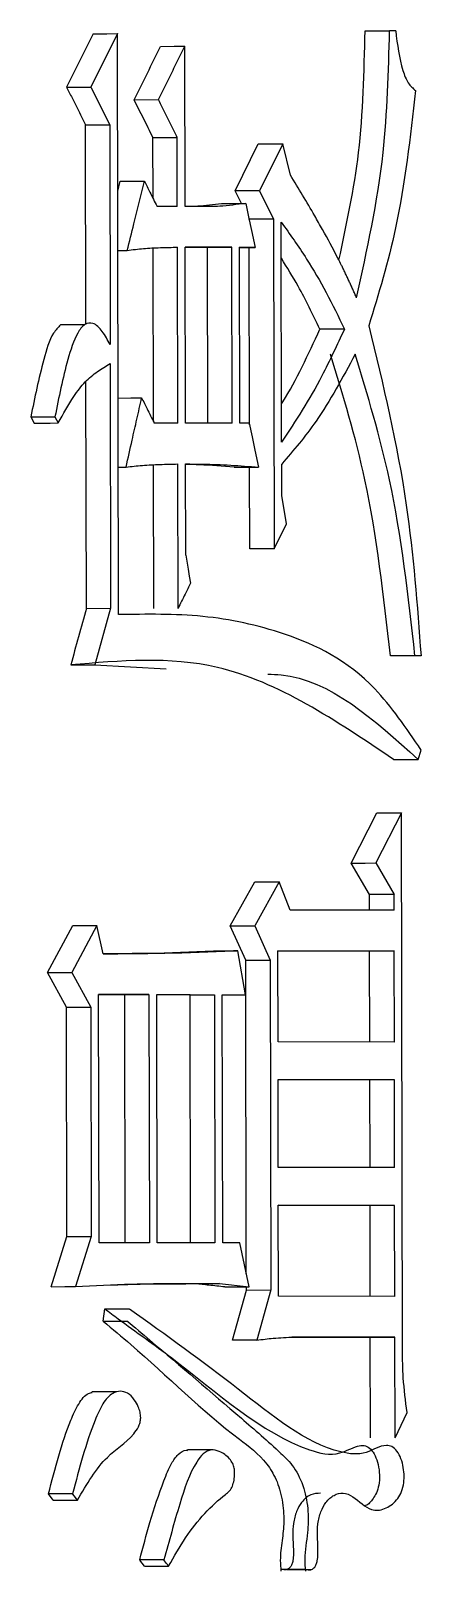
# Model space of a CAD drawing. Header units: millimetres. Extents: x 2104 to 4053, y 855 to 2233.
# Drawn here: x 3008.82 to 3010.16, y 1057.42 to 1062.72 of the extents above; entities that cross this region are included whole.
import ezdxf

# ---------------------------------------------------------------- set-up
doc = ezdxf.new("R2010")
doc.units = ezdxf.units.MM

msp = doc.modelspace()

# ---------------------------------------------------------------- linework, layer by layer
at = {"color": 7, "linetype": 'Continuous', "lineweight": 25}
for p, q in [((3009.1173, 1062.7121), (3009.0254, 1062.5283)), ((3009.1206, 1060.7109), (3009.1173, 1062.7121)), ((3009.9693, 1062.7216), (3010.0539, 1062.7219)), ((3010.0748, 1062.7219), (3010.0539, 1062.7219)), ((3009.3501, 1062.1169), (3009.3492, 1062.6686)), ((3009.0254, 1062.5283), (3009.0907, 1062.3984)), ((3009.1745, 1062.4846), (3009.258, 1062.4848)), ((3009.0086, 1061.7104), (3009.0074, 1062.3982)), ((3009.0907, 1062.3984), (3009.092, 1061.6412)), ((3009.2396, 1062.1444), (3009.2392, 1062.3547)), ((3009.3232, 1062.1169), (3009.3228, 1062.3549)), ((3009.5225, 1062.1705), (3009.6018, 1062.3326)), ((3009.6859, 1062.3329), (3009.6065, 1062.1707)), ((3009.7126, 1062.2247), (3009.6859, 1062.3329)), ((3009.1182, 1062.1695), (3009.1266, 1062.2034)), ((3009.6065, 1062.1707), (3009.5225, 1062.1705)), ((3009.5437, 1062.1275), (3009.5225, 1062.1705)), ((3009.6065, 1062.1707), (3009.6545, 1062.0733)), ((3009.3232, 1062.1169), (3009.2533, 1062.117)), ((3009.5705, 1062.0731), (3009.5701, 1062.0739)), ((3009.5705, 1062.072), (3009.5705, 1062.0731)), ((3009.6545, 1062.0733), (3009.6564, 1060.9375)), ((3009.6823, 1061.3053), (3009.681, 1062.0625)), ((3009.1185, 1061.9656), (3009.151, 1061.9657)), ((3009.2409, 1061.3764), (3009.2399, 1061.9736)), ((3009.3245, 1061.3706), (3009.3235, 1061.9763)), ((3009.5109, 1061.9761), (3009.3503, 1061.9763)), ((3009.3513, 1061.3705), (3009.3503, 1061.9763)), ((3009.4271, 1061.9759), (3009.3503, 1061.976)), ((3009.4271, 1061.9759), (3009.5109, 1061.9761)), ((3009.4281, 1061.3701), (3009.4271, 1061.9759)), ((3009.5119, 1061.3703), (3009.5109, 1061.9761)), ((3009.5909, 1061.976), (3009.5376, 1061.9761)), ((3009.5386, 1061.3703), (3009.5376, 1061.9761)), ((3009.5376, 1061.9759), (3009.5909, 1061.976)), ((3009.5717, 1061.3652), (3009.5706, 1061.976)), ((3009.0041, 1061.7096), (3008.921, 1061.7094)), ((3009.8983, 1061.6944), (3009.8139, 1061.6942)), ((3009.0921, 1061.5763), (3009.0935, 1060.7326)), ((3009.0102, 1060.7323), (3009.0089, 1061.5147)), ((3008.8191, 1061.3924), (3008.9021, 1061.3926)), ((3008.8191, 1061.3924), (3008.83, 1061.3707)), ((3008.9021, 1061.3926), (3008.9131, 1061.371)), ((3009.3245, 1061.3706), (3009.2438, 1061.3706)), ((3009.5119, 1061.3703), (3009.3513, 1061.3705)), ((3009.5706, 1061.3703), (3009.5386, 1061.3703)), ((3009.242, 1060.7321), (3009.2411, 1061.2269)), ((3009.3256, 1060.7323), (3009.3247, 1061.2299)), ((3009.3521, 1060.9162), (3009.3516, 1061.2299)), ((3009.6826, 1061.1214), (3009.6824, 1061.2296)), ((3009.1198, 1061.2192), (3009.1468, 1061.2193)), ((3009.5188, 1061.2186), (3009.6028, 1061.2188)), ((3009.5724, 1060.9373), (3009.5719, 1061.2187)), ((3009.6987, 1061.024), (3009.6826, 1061.1214)), ((3009.6564, 1060.9375), (3009.6987, 1061.024)), ((3009.0102, 1060.7323), (3009.0935, 1060.7326)), ((3009.0935, 1060.7326), (3009.0396, 1060.5379)), ((3008.9564, 1060.5377), (3009.0396, 1060.5379)), ((3009.0396, 1060.5379), (3009.2852, 1060.5247)), ((3010.141, 1060.5691), (3010.0564, 1060.5689)), ((3010.0772, 1060.5689), (3010.0564, 1060.5689)), ((3010.1619, 1060.5691), (3010.0772, 1060.5689)), ((3010.1619, 1060.5691), (3010.141, 1060.5691)), ((3010.1521, 1060.2122), (3010.1624, 1060.2446)), ((3010.0674, 1060.2119), (3010.1521, 1060.2121)), ((3009.9219, 1059.8551), (3010.0104, 1060.0281)), ((3010.095, 1060.0283), (3010.0064, 1059.8554)), ((3010.0981, 1058.1786), (3010.095, 1060.0283)), ((3009.9848, 1059.7469), (3009.9219, 1059.8551)), ((3010.0064, 1059.8554), (3010.0694, 1059.7471)), ((3009.5056, 1059.6393), (3009.5902, 1059.7906)), ((3009.6743, 1059.7908), (3009.5895, 1059.6395)), ((3009.7115, 1059.6934), (3009.6743, 1059.7908)), ((3010.0694, 1059.7471), (3009.9848, 1059.7469)), ((3009.9849, 1059.6928), (3009.9848, 1059.7469)), ((3010.0694, 1059.693), (3010.0694, 1059.7471)), ((3010.0694, 1059.693), (3009.7115, 1059.6934)), ((3008.8767, 1059.4777), (3008.9633, 1059.6398)), ((3009.0465, 1059.6401), (3008.9598, 1059.4779)), ((3009.0684, 1059.5427), (3009.0465, 1059.6401)), ((3009.5589, 1059.5202), (3009.5056, 1059.6393)), ((3009.5895, 1059.6395), (3009.6429, 1059.5205)), ((3009.5579, 1059.4016), (3009.531, 1059.553)), ((3009.6694, 1059.5529), (3010.0697, 1059.5524)), ((3009.6699, 1059.2392), (3009.6694, 1059.5529)), ((3009.9851, 1059.5522), (3009.6694, 1059.5525)), ((3010.0697, 1059.5524), (3009.9851, 1059.5522)), ((3009.9857, 1059.2385), (3009.9851, 1059.5522)), ((3010.0702, 1059.2387), (3010.0697, 1059.5524)), ((3008.9421, 1059.3586), (3008.8767, 1059.4777)), ((3008.9598, 1059.4779), (3009.0253, 1059.3589)), ((3009.5607, 1058.4406), (3009.5589, 1059.5202)), ((3009.6429, 1059.5205), (3009.6448, 1058.3846)), ((3009.2255, 1059.4019), (3009.0524, 1059.4021)), ((3009.0538, 1058.5475), (3009.0524, 1059.4021)), ((3009.1421, 1059.4017), (3009.0524, 1059.4018)), ((3009.1421, 1059.4017), (3009.2255, 1059.4019)), ((3009.1435, 1058.5471), (3009.1421, 1059.4017)), ((3009.2255, 1059.4019), (3009.227, 1058.5474)), ((3009.2525, 1059.4019), (3009.4511, 1059.4017)), ((3009.2539, 1058.5473), (3009.2525, 1059.4019)), ((3009.3674, 1059.4014), (3009.2525, 1059.4016)), ((3009.3674, 1059.4014), (3009.4511, 1059.4017)), ((3009.3688, 1058.5469), (3009.3674, 1059.4014)), ((3009.4511, 1059.4017), (3009.4526, 1058.5471)), ((3009.4779, 1059.4016), (3009.5579, 1059.4016)), ((3009.4793, 1058.5471), (3009.4779, 1059.4016)), ((3009.4779, 1059.4013), (3009.5579, 1059.4016)), ((3008.9434, 1058.569), (3008.9421, 1059.3586)), ((3009.0253, 1059.3589), (3009.0266, 1058.5692)), ((3010.0702, 1059.2387), (3009.6699, 1059.2392)), ((3009.6701, 1059.1094), (3010.0704, 1059.1089)), ((3009.6706, 1058.8065), (3009.6701, 1059.1094)), ((3009.9859, 1059.1087), (3009.6701, 1059.109)), ((3010.0704, 1059.1089), (3009.9859, 1059.1087)), ((3009.9864, 1058.8058), (3009.9859, 1059.1087)), ((3010.0709, 1058.806), (3010.0704, 1059.1089)), ((3010.0709, 1058.806), (3009.6706, 1058.8065)), ((3009.6708, 1058.6767), (3010.0712, 1058.6762)), ((3009.6714, 1058.363), (3009.6708, 1058.6767)), ((3009.9866, 1058.676), (3009.6708, 1058.6763)), ((3010.0712, 1058.6762), (3009.9866, 1058.676)), ((3009.9871, 1058.3623), (3009.9866, 1058.676)), ((3010.0717, 1058.3625), (3010.0712, 1058.6762)), ((3008.8894, 1058.3959), (3008.9434, 1058.569)), ((3008.9434, 1058.569), (3009.0266, 1058.5692)), ((3009.0266, 1058.5692), (3008.9725, 1058.3962)), ((3009.227, 1058.5474), (3009.0538, 1058.5475)), ((3009.4526, 1058.5471), (3009.2539, 1058.5473)), ((3009.538, 1058.547), (3009.4793, 1058.5471)), ((3009.5703, 1058.3955), (3009.538, 1058.547)), ((3009.4689, 1058.4065), (3009.3851, 1058.4062)), ((3009.4689, 1058.4065), (3009.5703, 1058.3955)), ((3009.4864, 1058.3953), (3009.5703, 1058.3955)), ((3009.5133, 1058.2114), (3009.5608, 1058.3844)), ((3009.5608, 1058.3844), (3009.5608, 1058.3955)), ((3009.5608, 1058.3844), (3009.6448, 1058.3846)), ((3009.6448, 1058.3846), (3009.5972, 1058.2116)), ((3010.0717, 1058.3625), (3009.6714, 1058.363)), ((3009.0684, 1058.2768), (3009.0738, 1058.32)), ((3009.0738, 1058.32), (3009.1571, 1058.3203)), ((3009.0684, 1058.2767), (3009.1518, 1058.277)), ((3009.5972, 1058.2116), (3009.5133, 1058.2114)), ((3009.9874, 1058.2216), (3009.7168, 1058.222)), ((3009.7246, 1058.2223), (3010.0719, 1058.2219)), ((3010.0719, 1058.2219), (3009.9874, 1058.2216)), ((3009.988, 1057.8755), (3009.9874, 1058.2216)), ((3010.0725, 1057.8757), (3010.0719, 1058.2219)), ((3009.1125, 1058.0335), (3009.0292, 1058.0333)), ((3010.0725, 1057.8757), (3010.1141, 1057.9622)), ((3009.443, 1057.8338), (3009.3585, 1057.8336)), ((3008.9629, 1057.6823), (3008.8797, 1057.682)), ((3008.8961, 1057.6604), (3008.8798, 1057.682)), ((3008.8961, 1057.6604), (3008.9792, 1057.6606)), ((3009.2773, 1057.4548), (3009.1937, 1057.4546)), ((3009.2099, 1057.4329), (3009.1938, 1057.4545)), ((3009.2099, 1057.4329), (3009.2934, 1057.4332)), ((3009.7633, 1057.4218), (3009.6791, 1057.4215)), ((3009.7, 1057.4215), (3009.7842, 1057.4217))]:
    msp.add_line(p, q, dxfattribs=at)
at = {"color": 7, "linetype": 'Continuous', "lineweight": 25, "flags": 128}
for points in [[(3009.0339, 1062.7119), (3009.0806, 1062.712), (3009.1173, 1062.7121)], [(3009.2655, 1062.6684), (3009.3124, 1062.6685), (3009.3492, 1062.6686)], [(3008.9422, 1062.5281), (3008.9888, 1062.5282), (3009.0254, 1062.5283)], [(3009.0074, 1062.3982), (3009.0541, 1062.3983), (3009.0907, 1062.3984)], [(3009.2392, 1062.3547), (3009.286, 1062.3548), (3009.3228, 1062.3549)], [(3009.6018, 1062.3326), (3009.6489, 1062.3328), (3009.6859, 1062.3329)], [(3009.1266, 1062.2034), (3009.1733, 1062.2035), (3009.21, 1062.2036)], [(3009.4748, 1062.1273), (3009.5217, 1062.1274), (3009.5587, 1062.1275)], [(3009.5587, 1062.1275), (3009.5686, 1062.0809), (3009.5785, 1062.0343), (3009.5909, 1061.976)], [(3009.6545, 1062.0733), (3009.6074, 1062.0732), (3009.5705, 1062.0731)], [(3009.1194, 1061.457), (3009.1638, 1061.4571), (3009.2005, 1061.4572)], [(3008.83, 1061.3707), (3008.8591, 1061.3708), (3008.8861, 1061.3709), (3008.9131, 1061.371)], [(3009.5706, 1061.3703), (3009.5805, 1061.3237), (3009.5904, 1061.277), (3009.6028, 1061.2188)], [(3009.3521, 1060.9162), (3009.3602, 1060.8675), (3009.3643, 1060.8432), (3009.3684, 1060.8188)], [(3009.6564, 1060.9375), (3009.6094, 1060.9374), (3009.5724, 1060.9373)], [(3010.0104, 1060.0281), (3010.0578, 1060.0282), (3010.095, 1060.0283)], [(3009.9219, 1059.8551), (3009.9692, 1059.8553), (3010.0064, 1059.8554)], [(3009.5902, 1059.7906), (3009.6373, 1059.7907), (3009.6743, 1059.7908)], [(3008.9633, 1059.6398), (3009.0099, 1059.64), (3009.0465, 1059.6401)], [(3009.5056, 1059.6393), (3009.5526, 1059.6394), (3009.5895, 1059.6395)], [(3009.4472, 1059.5528), (3009.4941, 1059.5529), (3009.531, 1059.553)], [(3008.8767, 1059.4777), (3008.9233, 1059.4778), (3008.9598, 1059.4779)], [(3009.5589, 1059.5202), (3009.6059, 1059.5203), (3009.6429, 1059.5205)], [(3008.9421, 1059.3586), (3008.9887, 1059.3588), (3009.0253, 1059.3589)], [(3008.8894, 1058.3959), (3008.936, 1058.3961), (3008.9725, 1058.3962)], [(3008.9792, 1057.6606), (3008.9751, 1057.6661), (3008.969, 1057.6742), (3008.9629, 1057.6823)], [(3009.2935, 1057.4331), (3009.2854, 1057.444), (3009.2773, 1057.4548)]]:
    msp.add_lwpolyline(points, dxfattribs=at)
at = {"color": 7, "linetype": 'Continuous', "lineweight": 25}
for points, knots in [([(3009.0339, 1062.7119), (3009.0216, 1062.6872), (3009.0002, 1062.6442), (3008.9696, 1062.5829), (3008.9513, 1062.5464), (3008.9422, 1062.5281)], [0, 0, 0, 0, 0.403399, 0.701699, 1, 1, 1, 1]), ([(3009.8794, 1061.932), (3009.9056, 1062.0539), (3009.9601, 1062.307), (3009.9662, 1062.5801), (3009.9693, 1062.7216)], [0, 0, 0, 0, 0.4815745, 1, 1, 1, 1]), ([(3009.9401, 1061.8026), (3009.9764, 1061.9668), (3010.0416, 1062.262), (3010.0501, 1062.5806), (3010.0539, 1062.7219)], [0, 0, 0, 0, 0.55643, 1, 1, 1, 1]), ([(3010.0748, 1062.7219), (3010.0805, 1062.6743), (3010.0884, 1062.6085), (3010.1166, 1062.5394), (3010.1343, 1062.5239), (3010.143, 1062.5162)], [0, 0, 0, 0, 0.571287, 0.789427, 1, 1, 1, 1]), ([(3009.1745, 1062.4846), (3009.1897, 1062.5152), (3009.2201, 1062.5765), (3009.2504, 1062.6377), (3009.2655, 1062.6684)], [0, 0, 0, 0, 0.5, 1, 1, 1, 1]), ([(3009.258, 1062.4848), (3009.2703, 1062.5095), (3009.2916, 1062.5525), (3009.322, 1062.6138), (3009.3401, 1062.6503), (3009.3492, 1062.6686)], [0, 0, 0, 0, 0.403163, 0.701581, 1, 1, 1, 1]), ([(3008.9422, 1062.5281), (3008.9484, 1062.5157), (3008.9608, 1062.491), (3008.9826, 1062.4477), (3008.9981, 1062.4168), (3009.0074, 1062.3982)], [0, 0, 0, 0, 0.285744, 0.571488, 1, 1, 1, 1]), ([(3010.143, 1062.5162), (3010.1248, 1062.3551), (3010.0926, 1062.0693), (3010.0158, 1061.8158), (3009.9823, 1061.7052)], [0, 0, 0, 0, 0.5636828, 1, 1, 1, 1]), ([(3009.2392, 1062.3547), (3009.2285, 1062.3763), (3009.2069, 1062.4196), (3009.1853, 1062.4629), (3009.1745, 1062.4846)], [0, 0, 0, 0, 0.5, 1, 1, 1, 1]), ([(3009.3228, 1062.3549), (3009.3167, 1062.3673), (3009.3043, 1062.392), (3009.2828, 1062.4353), (3009.2673, 1062.4662), (3009.258, 1062.4848)], [0, 0, 0, 0, 0.285577, 0.571153, 1, 1, 1, 1]), ([(3009.151, 1061.9657), (3009.1585, 1061.9961), (3009.1721, 1062.0509), (3009.1918, 1062.1302), (3009.2039, 1062.1791), (3009.21, 1062.2036)], [0, 0, 0, 0, 0.382821, 0.69141, 1, 1, 1, 1]), ([(3009.21, 1062.2036), (3009.2162, 1062.1912), (3009.2265, 1062.1706), (3009.2409, 1062.1418), (3009.2492, 1062.1253), (3009.2533, 1062.117)], [0, 0, 0, 0, 0.428365, 0.714183, 1, 1, 1, 1]), ([(3009.9401, 1061.8026), (3009.9381, 1061.807), (3009.9351, 1061.8136), (3009.9312, 1061.8224), (3009.9282, 1061.8291), (3009.9252, 1061.8357), (3009.9222, 1061.8423), (3009.9191, 1061.8489), (3009.9161, 1061.8555), (3009.9131, 1061.862), (3009.9101, 1061.8686), (3009.907, 1061.8751), (3009.9029, 1061.8838), (3009.8988, 1061.8925), (3009.8947, 1061.9011), (3009.8916, 1061.9075), (3009.8853, 1061.9203), (3009.8631, 1061.9646), (3009.8321, 1062.0213), (3009.778, 1062.1171), (3009.7406, 1062.1786), (3009.7126, 1062.2247)], [0, 0, 0, 0, 0.028904, 0.043385, 0.057865, 0.072345, 0.086826, 0.101306, 0.115786, 0.130266, 0.144747, 0.159227, 0.173707, 0.202668, 0.217148, 0.231629, 0.246109, 0.304033, 0.535791, 0.651637, 1, 1, 1, 1]), ([(3009.5587, 1062.1275), (3009.5288, 1062.1234), (3009.4793, 1062.1167), (3009.4097, 1062.116), (3009.37, 1062.1166), (3009.3501, 1062.1169)], [0, 0, 0, 0, 0.430957, 0.715413, 1, 1, 1, 1]), ([(3009.3501, 1062.1179), (3009.3646, 1062.118), (3009.4063, 1062.1183), (3009.4477, 1062.1237), (3009.4748, 1062.1273)], [0, 0, 0, 0, 0.3473859, 1, 1, 1, 1]), ([(3009.681, 1062.0625), (3009.7105, 1062.0212), (3009.7643, 1061.9455), (3009.8368, 1061.8218), (3009.8777, 1061.737), (3009.8983, 1061.6944)], [0, 0, 0, 0, 0.374499, 0.686278, 1, 1, 1, 1]), ([(3009.151, 1061.9657), (3009.1695, 1061.9679), (3009.2075, 1061.9725), (3009.2651, 1061.9754), (3009.304, 1061.976), (3009.3235, 1061.9763)], [0, 0, 0, 0, 0.3217496, 0.6607954, 1, 1, 1, 1]), ([(3009.8139, 1061.6942), (3009.7897, 1061.7447), (3009.7482, 1061.8311), (3009.7009, 1061.9069), (3009.6813, 1061.9384)], [0, 0, 0, 0, 0.584157, 1, 1, 1, 1]), ([(3008.9212, 1061.7095), (3008.9128, 1061.7004), (3008.8869, 1061.6724), (3008.8531, 1061.5578), (3008.8326, 1061.4582), (3008.8191, 1061.3924)], [0, 0, 0, 0, 0.13989, 0.43203, 1, 1, 1, 1]), ([(3009.092, 1061.6412), (3009.0834, 1061.6571), (3009.0665, 1061.6883), (3009.0358, 1061.7185), (3009.003, 1061.7144), (3008.9707, 1061.6698), (3008.9357, 1061.5601), (3008.9155, 1061.4592), (3008.9021, 1061.3926)], [0, 0, 0, 0, 0.1193343, 0.235111, 0.3264668, 0.4209907, 0.6176824, 1, 1, 1, 1]), ([(3009.9823, 1061.7051), (3010.0313, 1061.5024), (3010.1194, 1061.1385), (3010.1488, 1060.7439), (3010.1619, 1060.5691)], [0, 0, 0, 0, 0.557128, 1, 1, 1, 1]), ([(3009.6821, 1061.4373), (3009.6836, 1061.4396), (3009.7086, 1061.479), (3009.7536, 1061.5634), (3009.7938, 1061.6505), (3009.8139, 1061.6942)], [0, 0, 0, 0, 0.030373, 0.513877, 1, 1, 1, 1]), ([(3009.8983, 1061.6944), (3009.8729, 1061.6396), (3009.8276, 1061.5415), (3009.7539, 1061.4142), (3009.7062, 1061.3416), (3009.6823, 1061.3053)], [0, 0, 0, 0, 0.387466, 0.693166, 1, 1, 1, 1]), ([(3009.9351, 1061.6078), (3009.892, 1061.5272), (3009.8153, 1061.3841), (3009.7228, 1061.2765), (3009.6824, 1061.2296)], [0, 0, 0, 0, 0.56329, 1, 1, 1, 1]), ([(3010.0564, 1060.5689), (3010.0334, 1060.7752), (3009.9926, 1061.1412), (3009.8938, 1061.4659), (3009.8508, 1061.6075)], [0, 0, 0, 0, 0.563916, 1, 1, 1, 1]), ([(3010.141, 1060.5691), (3010.118, 1060.7755), (3010.0772, 1061.1415), (3009.9783, 1061.4662), (3009.9351, 1061.6078)], [0, 0, 0, 0, 0.563872, 1, 1, 1, 1]), ([(3008.9131, 1061.371), (3008.9307, 1061.4023), (3008.9597, 1061.4536), (3009.0049, 1061.515), (3009.0481, 1061.5489), (3009.0775, 1061.5672), (3009.0921, 1061.5763)], [0, 0, 0, 0, 0.345509, 0.566176, 0.783683, 1, 1, 1, 1]), ([(3009.1468, 1061.2193), (3009.1538, 1061.2501), (3009.1662, 1061.3052), (3009.1841, 1061.3845), (3009.195, 1061.433), (3009.2005, 1061.4572)], [0, 0, 0, 0, 0.388596, 0.694298, 1, 1, 1, 1]), ([(3009.2005, 1061.4572), (3009.2066, 1061.4449), (3009.217, 1061.4243), (3009.2314, 1061.3954), (3009.2396, 1061.3789), (3009.2438, 1061.3706)], [0, 0, 0, 0, 0.428365, 0.714183, 1, 1, 1, 1]), ([(3009.1468, 1061.2193), (3009.1655, 1061.2213), (3009.2046, 1061.2253), (3009.2639, 1061.2286), (3009.3044, 1061.2295), (3009.3247, 1061.2299)], [0, 0, 0, 0, 0.314831, 0.657355, 1, 1, 1, 1]), ([(3009.3516, 1061.2299), (3009.3713, 1061.2297), (3009.4232, 1061.2293), (3009.5071, 1061.2265), (3009.5709, 1061.2214), (3009.6028, 1061.2188)], [0, 0, 0, 0, 0.2348288, 0.6173372, 1, 1, 1, 1]), ([(3009.5188, 1061.2186), (3009.4793, 1061.2218), (3009.4237, 1061.2263), (3009.3677, 1061.2279), (3009.3516, 1061.2283)], [0, 0, 0, 0, 0.711357, 1, 1, 1, 1]), ([(3009.3684, 1060.8188), (3009.3623, 1060.8065), (3009.3521, 1060.7859), (3009.3378, 1060.7571), (3009.3296, 1060.7406), (3009.3256, 1060.7323)], [0, 0, 0, 0, 0.42836, 0.71418, 1, 1, 1, 1]), ([(3009.0102, 1060.7323), (3009.0013, 1060.6999), (3008.9833, 1060.635), (3008.9654, 1060.5701), (3008.9564, 1060.5377)], [0, 0, 0, 0, 0.5, 1, 1, 1, 1]), ([(3010.1624, 1060.2446), (3010.1111, 1060.3202), (3009.9741, 1060.5218), (3009.7081, 1060.6521), (3009.4105, 1060.7155), (3009.2177, 1060.7124), (3009.1206, 1060.7109)], [0, 0, 0, 0, 0.180535, 0.481186, 0.738841, 1, 1, 1, 1]), ([(3010.0674, 1060.2119), (3009.8686, 1060.3461), (3009.5137, 1060.5858), (3009.1267, 1060.5524), (3008.9564, 1060.5377)], [0, 0, 0, 0, 0.560047, 1, 1, 1, 1]), ([(3009.6347, 1060.5058), (3009.6501, 1060.5053), (3009.8347, 1060.4994), (3010.0003, 1060.3495), (3010.1521, 1060.2121)], [0, 0, 0, 0, 0.083421, 1, 1, 1, 1]), ([(3009.531, 1059.553), (3009.4523, 1059.5494), (3009.3364, 1059.544), (3009.1818, 1059.5431), (3009.1062, 1059.5429), (3009.0684, 1059.5427)], [0, 0, 0, 0, 0.513442, 0.756719, 1, 1, 1, 1]), ([(3009.0684, 1059.5428), (3009.0801, 1059.5429), (3009.1313, 1059.5431), (3009.2579, 1059.5439), (3009.372, 1059.5492), (3009.4472, 1059.5528)], [0, 0, 0, 0, 0.091934, 0.401923, 1, 1, 1, 1]), ([(3008.9725, 1058.3962), (3009.037, 1058.3996), (3009.1524, 1058.4058), (3009.3178, 1058.4076), (3009.4185, 1058.4068), (3009.4689, 1058.4065)], [0, 0, 0, 0, 0.386874, 0.693415, 1, 1, 1, 1]), ([(3009.0949, 1058.4024), (3009.0957, 1058.4024), (3009.1056, 1058.4023), (3009.2162, 1058.406), (3009.3121, 1058.4064), (3009.3375, 1058.4064), (3009.3524, 1058.4064)], [0, 0, 0, 0, 0.039447, 0.501718, 0.706892, 1, 1, 1, 1]), ([(3009.4864, 1058.3953), (3009.4773, 1058.3963), (3009.4592, 1058.3982), (3009.4255, 1058.4019), (3009.4007, 1058.4045), (3009.3851, 1058.4062)], [0, 0, 0, 0, 0.268668, 0.537337, 1, 1, 1, 1]), ([(3009.0738, 1058.32), (3009.0891, 1058.3085), (3009.1659, 1058.2511), (3009.4015, 1058.0853), (3009.6441, 1057.8621), (3009.8697, 1057.809), (3009.9304, 1057.8447), (3009.9651, 1057.8509), (3009.9851, 1057.8417), (3010.0013, 1057.8214), (3010.0132, 1057.7922), (3010.0196, 1057.7571), (3010.0189, 1057.7214), (3010.0117, 1057.6911), (3009.9972, 1057.6641), (3009.9817, 1057.6456), (3009.9693, 1057.6415), (3009.9664, 1057.6406)], [0, 0, 0, 0, 0.044133, 0.220627, 0.674597, 0.770227, 0.827164, 0.847611, 0.865099, 0.882599, 0.900041, 0.91819, 0.935795, 0.951337, 0.965568, 0.992009, 1, 1, 1, 1]), ([(3009.7736, 1057.4206), (3009.7774, 1057.4207), (3009.7853, 1057.4208), (3009.7953, 1057.4278), (3009.802, 1057.4393), (3009.8061, 1057.4548), (3009.8091, 1057.5022), (3009.8006, 1057.5615), (3009.8162, 1057.6224), (3009.8356, 1057.6572), (3009.8622, 1057.68), (3009.8948, 1057.6892), (3009.939, 1057.6697), (3009.9828, 1057.6203), (3010.0369, 1057.6279), (3010.0714, 1057.6503), (3010.0928, 1057.6825), (3010.1019, 1057.7114), (3010.1044, 1057.7431), (3010.1017, 1057.7744), (3010.0935, 1057.8051), (3010.0798, 1057.8311), (3010.0619, 1057.8473), (3010.0253, 1057.8529), (3009.9687, 1057.8131), (3009.7904, 1057.8349), (3009.5261, 1058.0551), (3009.2842, 1058.2288), (3009.1592, 1058.3186)], [0, 0, 0, 0, 0.00774, 0.015792, 0.02086, 0.025923, 0.03435, 0.072305, 0.088847, 0.105343, 0.126166, 0.147324, 0.170938, 0.216976, 0.247538, 0.27805, 0.29042, 0.302926, 0.313684, 0.324711, 0.337046, 0.350427, 0.363772, 0.376606, 0.424358, 0.483654, 0.733123, 1, 1, 1, 1]), ([(3009.0684, 1058.2767), (3009.1001, 1058.2504), (3009.2583, 1058.1184), (3009.4402, 1057.9367), (3009.6162, 1057.8127), (3009.665, 1057.7341), (3009.6861, 1057.6641), (3009.6917, 1057.589), (3009.6843, 1057.5201), (3009.6757, 1057.4638), (3009.6789, 1057.4284), (3009.6799, 1057.416)], [0, 0, 0, 0, 0.122236, 0.6112, 0.736802, 0.788068, 0.839604, 0.888719, 0.931126, 0.975833, 1, 1, 1, 1]), ([(3009.1496, 1058.2788), (3009.176, 1058.2565), (3009.3083, 1058.145), (3009.4855, 1057.9931), (3009.6504, 1057.8507), (3009.726, 1057.7778), (3009.7602, 1057.7076), (3009.7754, 1057.6258), (3009.7727, 1057.5415), (3009.7594, 1057.4749), (3009.763, 1057.4299), (3009.7641, 1057.4163)], [0, 0, 0, 0, 0.102062, 0.510275, 0.689515, 0.750609, 0.812535, 0.866745, 0.912849, 0.973626, 1, 1, 1, 1]), ([(3009.5972, 1058.2116), (3009.6159, 1058.2142), (3009.6464, 1058.2184), (3009.6889, 1058.2209), (3009.7127, 1058.2218), (3009.7246, 1058.2223)], [0, 0, 0, 0, 0.438995, 0.719464, 1, 1, 1, 1]), ([(3010.1141, 1057.9622), (3010.1089, 1058.002), (3010.0995, 1058.0731), (3010.0985, 1058.1463), (3010.0981, 1058.1786)], [0, 0, 0, 0, 0.5588348, 1, 1, 1, 1]), ([(3008.8797, 1057.682), (3008.9025, 1057.7703), (3008.9311, 1057.8813), (3008.9818, 1057.993), (3009.0087, 1058.0276), (3009.0262, 1058.031), (3009.0306, 1058.0318)], [0, 0, 0, 0, 0.631297, 0.792979, 0.948304, 1, 1, 1, 1]), ([(3008.9792, 1057.6606), (3009.0117, 1057.7156), (3009.0692, 1057.813), (3009.1515, 1057.8595), (3009.1876, 1057.9072), (3009.1953, 1057.9276), (3009.198, 1057.9456), (3009.1953, 1057.9648), (3009.1878, 1057.9862), (3009.1739, 1058.0106), (3009.1527, 1058.0316), (3009.1266, 1058.0377), (3009.096, 1058.0301), (3009.065, 1057.9941), (3009.0144, 1057.8806), (3008.9857, 1057.7702), (3008.9629, 1057.6823)], [0, 0, 0, 0, 0.207453, 0.36723, 0.400728, 0.416587, 0.43129, 0.44809, 0.46666, 0.497246, 0.538504, 0.578636, 0.62009, 0.682348, 0.747128, 1, 1, 1, 1]), ([(3009.1937, 1057.4546), (3009.2051, 1057.4981), (3009.2298, 1057.5924), (3009.2669, 1057.7025), (3009.299, 1057.7835), (3009.3254, 1057.8199), (3009.3459, 1057.8345), (3009.3571, 1057.8325), (3009.3587, 1057.8323)], [0, 0, 0, 0, 0.287116, 0.622983, 0.772845, 0.877564, 0.982578, 1, 1, 1, 1]), ([(3009.2934, 1057.4332), (3009.3124, 1057.4667), (3009.37, 1057.568), (3009.4445, 1057.6473), (3009.5028, 1057.691), (3009.5132, 1057.7083), (3009.5191, 1057.7297), (3009.5211, 1057.7516), (3009.5193, 1057.7717), (3009.5134, 1057.7894), (3009.4969, 1057.8126), (3009.4713, 1057.8291), (3009.4397, 1057.837), (3009.4119, 1057.8233), (3009.3699, 1057.7674), (3009.3268, 1057.6369), (3009.2948, 1057.5192), (3009.2773, 1057.4548)], [0, 0, 0, 0, 0.118686, 0.359193, 0.382947, 0.402076, 0.421219, 0.441111, 0.455766, 0.470497, 0.490906, 0.548401, 0.59066, 0.633123, 0.674261, 0.821863, 1, 1, 1, 1]), ([(3009.8162, 1057.6844), (3009.8047, 1057.6841), (3009.7818, 1057.6835), (3009.7528, 1057.659), (3009.7324, 1057.6233), (3009.7219, 1057.5826), (3009.7197, 1057.532), (3009.724, 1057.4897), (3009.7221, 1057.4556), (3009.7179, 1057.4393), (3009.7115, 1057.4284), (3009.7017, 1057.4209), (3009.694, 1057.4206), (3009.6894, 1057.4204)], [0, 0, 0, 0, 0.151689, 0.30341, 0.411683, 0.520468, 0.619084, 0.770861, 0.826872, 0.861987, 0.897293, 0.940322, 1, 1, 1, 1])]:
    msp.add_open_spline(points, degree=3, knots=knots, dxfattribs=at)

doc.saveas('drawing.dxf')
